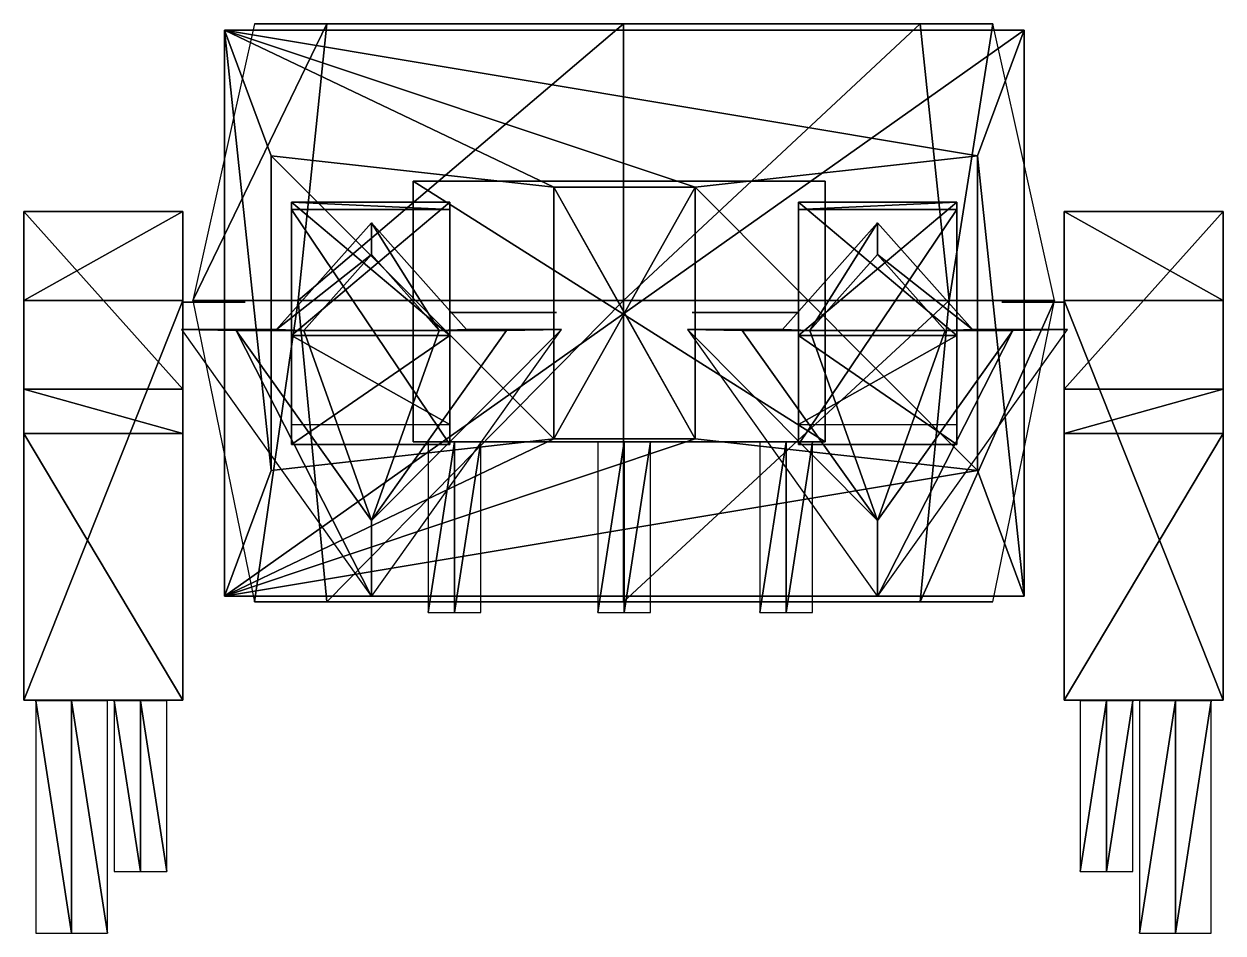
# Model space of a CAD drawing. Extents: x -325 to -55, y -5 to 200.
import ezdxf

# ---------------------------------------------------------------- set-up
doc = ezdxf.new("R2010")
doc.units = 0
for name, color, linetype in [('BOT_BODY', 2, 'CONTINUOUS'), ('GUN_TOP_BD', 10, 'CONTINUOUS'), ('LEG_FT_LFT', 6, 'CONTINUOUS'), ('LEG_FT_RT', 5, 'CONTINUOUS'), ('LEG_LFT', 4, 'CONTINUOUS'), ('LEG_LWRLFT', 8, 'CONTINUOUS'), ('LEG_LWRRT', 9, 'CONTINUOUS'), ('LEG_RT', 3, 'CONTINUOUS'), ('TOP_BODY', 1, 'CONTINUOUS'), ('TOP_BODY01', 7, 'CONTINUOUS')]:
    doc.layers.add(name, color=color, linetype=linetype)

msp = doc.modelspace()

# ---------------------------------------------------------------- meshes
at = {"layer": 'BOT_BODY'}
mesh = msp.add_polyface(dxfattribs=at)
corners = [(-279.8284, 71.282684, -1.122833), (-99.8284, 71.282669, -1.122833), (-110.328392, 99.567039, -29.407104), (-173.928391, 106.638023, -36.478165), (-189.8284, 134.922272, -64.762405), (-205.728394, 106.638031, -36.478165), (-269.3284, 99.567047, -29.407104), (-279.8284, 198.622818, -1.122845), (-99.828392, 198.622803, -1.122845), (-110.3284, 170.338547, -29.40712), (-173.928391, 163.267487, -36.478188), (-189.8284, 134.983276, -64.762421), (-205.728394, 163.267487, -36.478188), (-269.3284, 170.338547, -29.40712)]
mesh.append_faces([[corners[k] for k in face] for face in [(0, 8, 7), (1, 9, 8), (2, 10, 9), (3, 11, 10), (4, 12, 11), (5, 13, 12), (6, 7, 13), (7, 12, 13)]], dxfattribs={"vtx0": -1})
mesh.append_faces([[corners[k] for k in face] for face in [(5, 3, 0), (7, 10, 12)]], dxfattribs={"vtx0": -1, "vtx1": -1, "vtx2": -1})
mesh.append_faces([[corners[k] for k in face] for face in [(7, 9, 10)]], dxfattribs={"vtx0": -1, "vtx2": -1})
mesh.append_faces([[corners[k] for k in face] for face in [(6, 5, 0)]], dxfattribs={"vtx1": -1})
mesh.append_faces([[corners[k] for k in face] for face in [(3, 2, 0)]], dxfattribs={"vtx1": -1, "vtx2": -1})
mesh.append_faces([[corners[k] for k in face] for face in [(5, 4, 3), (2, 1, 0), (0, 1, 8), (1, 2, 9), (2, 3, 10), (3, 4, 11), (4, 5, 12), (5, 6, 13), (6, 0, 7), (10, 11, 12), (7, 8, 9)]], dxfattribs={"vtx2": -1})
at = {"layer": 'GUN_TOP_BD'}
mesh = msp.add_polyface(dxfattribs=at)
corners = [(-237.349457, 105.9869, 65.612953), (-144.610886, 105.9869, 65.612953), (-144.610886, 105.9869, 81.700249), (-237.349457, 105.9869, 81.700249), (-237.349457, 164.658264, 65.612953), (-144.610886, 164.658264, 65.612953), (-144.610886, 164.658264, 81.700249), (-237.349457, 164.658264, 81.700249), (-233.96109, 67.543854, 68.291382), (-228.036102, 67.543861, 80.141373), (-222.111084, 67.543854, 68.291382), (-233.96109, 105.961136, 68.291382), (-228.036102, 105.961136, 80.141373), (-222.111084, 105.961136, 68.291382), (-195.820908, 67.543854, 68.291382), (-189.89592, 67.543861, 80.141373), (-183.970901, 67.543854, 68.291382), (-195.820908, 105.961136, 68.291382), (-189.89592, 105.961136, 80.141373), (-183.970901, 105.961136, 68.291382), (-159.363373, 67.543854, 68.291382), (-153.438385, 67.543861, 80.141373), (-147.513367, 67.543854, 68.291382), (-159.363373, 105.961136, 68.291382), (-153.438385, 105.961136, 80.141373), (-147.513367, 105.961136, 68.291382)]
mesh.append_faces([[corners[k] for k in face] for face in [(0, 2, 3), (1, 6, 2), (2, 7, 3), (3, 4, 0), (4, 6, 5), (8, 12, 11), (9, 13, 12), (14, 18, 17), (15, 19, 18), (20, 24, 23), (21, 25, 24)]], dxfattribs={"vtx0": -1})
mesh.append_faces([[corners[k] for k in face] for face in [(0, 1, 2), (1, 5, 6), (2, 6, 7), (3, 7, 4), (4, 7, 6), (8, 9, 12), (9, 10, 13), (14, 15, 18), (15, 16, 19), (20, 21, 24), (21, 22, 25)]], dxfattribs={"vtx2": -1})
at = {"layer": 'LEG_FT_LFT'}
mesh = msp.add_polyface(dxfattribs=at)
corners = [(-216.333344, 131.04248, -240.419754), (-231.552307, 131.04248, -240.419754), (-246.771393, 148.142487, -240.419754), (-261.990417, 131.042496, -240.419754), (-277.209351, 131.042496, -240.419754), (-246.771408, 88.292488, -240.419754), (-204.006104, 131.256241, -260.4198), (-225.388809, 131.256241, -260.419769), (-246.771408, 155.281738, -260.419769), (-268.154114, 131.256241, -260.419769), (-289.536865, 131.256241, -260.419769), (-246.771408, 71.19249, -260.419769)]
mesh.append_faces([[corners[k] for k in face] for face in [(3, 5, 1)]], dxfattribs={"vtx0": -1, "vtx1": -1, "vtx2": -1})
mesh.append_faces([[corners[k] for k in face] for face in [(6, 7, 0), (7, 8, 1), (8, 9, 2), (9, 10, 3), (10, 11, 4), (11, 6, 5)]], dxfattribs={"vtx1": -1})
mesh.append_faces([[corners[k] for k in face] for face in [(1, 2, 3), (3, 4, 5), (5, 0, 1), (7, 1, 0), (8, 2, 1), (9, 3, 2), (10, 4, 3), (11, 5, 4), (6, 0, 5)]], dxfattribs={"vtx2": -1})
at = {"layer": 'LEG_FT_RT'}
mesh = msp.add_polyface(dxfattribs=at)
corners = [(-163.291672, 131.04248, -240.414658), (-148.072708, 131.04248, -240.414658), (-132.853745, 148.142487, -240.414658), (-117.634766, 131.042496, -240.414658), (-102.415749, 131.042496, -240.414673), (-132.85376, 88.292534, -240.414658), (-175.619263, 131.256241, -260.414703), (-154.236542, 131.256241, -260.414703), (-132.85376, 155.281738, -260.414703), (-111.471039, 131.256241, -260.414703), (-90.088348, 131.256241, -260.414703), (-132.85376, 71.192535, -260.414703)]
mesh.append_faces([[corners[k] for k in face] for face in [(0, 7, 6), (1, 8, 7), (2, 9, 8), (3, 10, 9), (4, 11, 10), (5, 6, 11)]], dxfattribs={"vtx0": -1})
mesh.append_faces([[corners[k] for k in face] for face in [(1, 5, 3)]], dxfattribs={"vtx0": -1, "vtx1": -1, "vtx2": -1})
mesh.append_faces([[corners[k] for k in face] for face in [(3, 2, 1), (5, 4, 3), (1, 0, 5), (0, 1, 7), (1, 2, 8), (2, 3, 9), (3, 4, 10), (4, 5, 11), (5, 0, 6)]], dxfattribs={"vtx2": -1})
at = {"layer": 'LEG_LFT'}
mesh = msp.add_polyface(dxfattribs=at)
corners = [(-115.029762, 158.266968, -37.599648), (-115.029762, 105.391869, -37.599648), (-115.029762, 129.873047, -157.599655), (-115.029762, 159.873047, -157.599655), (-150.629791, 158.266968, -37.599648), (-150.629791, 105.391869, -37.599648), (-150.629791, 129.873047, -157.599655), (-150.629791, 159.873047, -157.599655), (-150.722168, 135.060577, -77.795731), (-150.722168, 135.060577, -42.795731), (-155.372925, 135.060577, -34.805267), (-173.590179, 135.060577, -36.865639), (-174.591125, 135.060577, -42.702606), (-162.909668, 135.060577, -76.866432)]
mesh.append_faces([[corners[k] for k in face] for face in [(6, 4, 7), (12, 10, 11)]], dxfattribs={"vtx0": -1})
mesh.append_faces([[corners[k] for k in face] for face in [(12, 9, 10)]], dxfattribs={"vtx0": -1, "vtx2": -1})
mesh.append_faces([[corners[k] for k in face] for face in [(3, 0, 2), (4, 5, 0), (5, 6, 1), (6, 7, 2), (7, 4, 3)]], dxfattribs={"vtx1": -1})
mesh.append_faces([[corners[k] for k in face] for face in [(12, 13, 9)]], dxfattribs={"vtx1": -1, "vtx2": -1})
mesh.append_faces([[corners[k] for k in face] for face in [(0, 1, 2), (5, 1, 0), (6, 2, 1), (7, 3, 2), (4, 0, 3), (6, 5, 4), (13, 8, 9)]], dxfattribs={"vtx2": -1})
at = {"layer": 'LEG_LWRLFT'}
mesh = msp.add_polyface(dxfattribs=at)
corners = [(-115.029762, 159.873047, -159.774612), (-115.029762, 129.873047, -159.774612), (-115.029884, 109.872986, -239.774612), (-115.029884, 129.873047, -239.774612), (-150.629791, 159.873047, -159.774612), (-150.629791, 129.873047, -159.774612), (-150.629852, 109.872986, -239.774612), (-150.629852, 129.873047, -239.774612)]
mesh.append_faces([[corners[k] for k in face] for face in [(3, 1, 2)]], dxfattribs={"vtx0": -1})
mesh.append_faces([[corners[k] for k in face] for face in [(4, 5, 0), (5, 6, 1), (7, 4, 3), (6, 5, 7)]], dxfattribs={"vtx1": -1})
mesh.append_faces([[corners[k] for k in face] for face in [(3, 0, 1), (5, 1, 0), (6, 2, 1), (4, 0, 3), (5, 4, 7)]], dxfattribs={"vtx2": -1})
at = {"layer": 'LEG_LWRRT'}
mesh = msp.add_polyface(dxfattribs=at)
corners = [(-264.721985, 159.873047, -160.101837), (-264.721985, 129.873047, -160.101837), (-264.721863, 109.872948, -240.101822), (-264.721863, 129.873047, -240.101822), (-229.121964, 159.872955, -160.101837), (-229.121964, 129.873047, -160.101837), (-229.121933, 109.872948, -240.101822), (-229.121933, 129.873047, -240.101822)]
mesh.append_faces([[corners[k] for k in face] for face in [(0, 5, 4), (1, 6, 5), (3, 4, 7), (7, 5, 6)]], dxfattribs={"vtx0": -1})
mesh.append_faces([[corners[k] for k in face] for face in [(2, 1, 3)]], dxfattribs={"vtx1": -1})
mesh.append_faces([[corners[k] for k in face] for face in [(1, 0, 3), (0, 1, 5), (1, 2, 6), (3, 0, 4), (7, 4, 5)]], dxfattribs={"vtx2": -1})
at = {"layer": 'LEG_RT'}
mesh = msp.add_polyface(dxfattribs=at)
corners = [(-264.721985, 158.266968, -37.926865), (-264.721985, 105.391792, -37.926865), (-264.721985, 129.873047, -157.92688), (-264.721985, 159.873047, -157.92688), (-229.121964, 158.2668, -37.926865), (-229.121964, 105.391792, -37.926865), (-229.121964, 129.873047, -157.92688), (-229.121964, 159.872879, -157.92688), (-228.95224, 135.060577, -77.795731), (-228.95224, 135.060577, -42.795731), (-224.301483, 135.060577, -34.805267), (-206.084229, 135.060577, -36.865639), (-205.083282, 135.060577, -42.702606), (-216.76474, 135.060577, -76.866432)]
mesh.append_faces([[corners[k] for k in face] for face in [(2, 0, 3), (0, 5, 4), (1, 6, 5), (2, 7, 6), (3, 4, 7)]], dxfattribs={"vtx0": -1})
mesh.append_faces([[corners[k] for k in face] for face in [(9, 13, 12)]], dxfattribs={"vtx0": -1, "vtx2": -1})
mesh.append_faces([[corners[k] for k in face] for face in [(7, 4, 6), (11, 10, 12)]], dxfattribs={"vtx1": -1})
mesh.append_faces([[corners[k] for k in face] for face in [(10, 9, 12)]], dxfattribs={"vtx1": -1, "vtx2": -1})
mesh.append_faces([[corners[k] for k in face] for face in [(2, 1, 0), (0, 1, 5), (1, 2, 6), (2, 3, 7), (3, 0, 4), (4, 5, 6), (9, 8, 13)]], dxfattribs={"vtx2": -1})
at = {"layer": 'TOP_BODY'}
mesh = msp.add_polyface(dxfattribs=at)
corners = [(-273.062866, 70.000008, 0.784792), (-256.770447, 69.999901, 49.66201), (-190, 69.999992, 30.584719), (-123.22953, 69.999901, 49.66201), (-106.937126, 69.999992, 0.784792), (-286.937134, 137.747452, 0.87038), (-263.229553, 137.747437, 71.993195), (-190, 137.747437, 51.070484), (-116.77047, 137.747437, 71.993195), (-93.062874, 137.747452, 0.87038), (-273.062866, 200, 0.784773), (-256.770447, 200, 49.662003), (-190, 200, 30.5847), (-123.22953, 199.999985, 49.662003), (-106.937126, 200, 0.784773), (-55.101654, 157.818954, 56.822033), (-55.101654, 117.818939, 76.822021), (-55.101654, 117.818954, -33.177982), (-55.101654, 107.818954, -43.177979), (-55.101654, 47.818901, -43.177975), (-55.101624, 47.818905, -73.177979), (-55.101624, 137.818954, -83.177979), (-55.101624, 157.818954, -63.177979), (-90.879646, 157.818954, 66.933273), (-90.879646, 117.818954, 86.933273), (-90.879646, 117.818954, -33.066723), (-90.879646, 107.818954, -43.066727), (-90.879646, 47.818939, -43.066723), (-90.879646, 47.818943, -73.066727), (-90.879646, 137.818954, -83.066727), (-90.879646, 157.818954, -63.066734), (-104.914879, 137.407883, 37.039238), (-96.168571, 137.407867, 10.815348), (-90.904259, 137.407898, 37.039246), (-90.904259, 137.407883, 10.815348), (-87.282745, 9.281378, -69.870148), (-81.357758, 9.281379, -58.020149), (-75.432739, 9.281378, -69.870148), (-87.282745, 47.698654, -69.870132), (-81.357758, 47.698654, -58.020153), (-75.432739, 47.698654, -69.870132), (-73.892914, -4.538842, -61.657944), (-65.817902, -4.538841, -45.507942), (-57.742889, -4.538842, -61.657944), (-73.892914, 47.729561, -61.657955), (-65.817902, 47.729561, -45.507954), (-57.742889, 47.729561, -61.657955), (-324.966095, 157.818954, 56.822033), (-324.966095, 117.818939, 76.822021), (-324.966095, 117.818954, -33.177982), (-324.966095, 107.818954, -43.177979), (-324.966095, 47.818939, -43.177975), (-324.966095, 47.818943, -73.177979), (-324.966095, 137.818954, -83.177979), (-324.966095, 157.818954, -63.177986), (-289.18808, 157.818954, 66.933273), (-289.18808, 117.818954, 86.933273), (-289.18808, 117.818954, -33.066723), (-289.18808, 107.818954, -43.066727), (-289.18808, 47.818909, -43.066723), (-289.18808, 47.818905, -73.066727), (-289.18808, 137.818954, -83.066727), (-289.18808, 157.818954, -63.066727), (-275.148438, 137.407883, 37.039238), (-283.894745, 137.407867, 10.815348), (-289.159058, 137.407898, 37.039246), (-289.159058, 137.407883, 10.815348), (-306.174805, -4.538842, -61.657944), (-314.249817, -4.538841, -45.507942), (-322.324829, -4.538842, -61.657944), (-306.174805, 47.729561, -61.657955), (-314.249817, 47.729561, -45.507954), (-322.324829, 47.729561, -61.657955), (-292.784973, 9.281378, -69.870148), (-298.709961, 9.281379, -58.020149), (-304.634979, 9.281378, -69.870148), (-292.784973, 47.698654, -69.870132), (-298.709961, 47.698654, -58.020153), (-304.634979, 47.698654, -69.870132)]
mesh.append_faces([[corners[k] for k in face] for face in [(0, 6, 5), (1, 7, 6), (2, 8, 7), (3, 9, 8), (5, 11, 10), (6, 12, 11), (7, 13, 12), (8, 14, 13), (14, 12, 13), (20, 18, 19), (35, 39, 38), (36, 40, 39), (41, 45, 44), (42, 46, 45), (47, 56, 55), (48, 57, 56), (49, 58, 57), (50, 59, 58), (51, 60, 59), (52, 61, 60), (53, 62, 61), (54, 55, 62), (60, 58, 59), (63, 66, 64)]], dxfattribs={"vtx0": -1})
mesh.append_faces([[corners[k] for k in face] for face in [(14, 11, 12), (21, 17, 18), (25, 23, 30), (25, 30, 29), (26, 29, 28), (49, 47, 54), (49, 54, 53), (50, 53, 52), (61, 57, 58)]], dxfattribs={"vtx0": -1, "vtx2": -1})
mesh.append_faces([[corners[k] for k in face] for face in [(3, 2, 4), (23, 24, 15), (24, 25, 16), (25, 26, 17), (26, 27, 18), (27, 28, 19), (28, 29, 20), (29, 30, 21), (30, 23, 22), (27, 26, 28), (32, 34, 31), (51, 50, 52), (70, 71, 67), (71, 72, 68), (76, 77, 73), (77, 78, 74)]], dxfattribs={"vtx1": -1})
mesh.append_faces([[corners[k] for k in face] for face in [(2, 1, 4), (22, 15, 17), (21, 22, 17), (20, 21, 18), (26, 25, 29), (50, 49, 53), (62, 55, 57), (61, 62, 57), (60, 61, 58)]], dxfattribs={"vtx1": -1, "vtx2": -1})
mesh.append_faces([[corners[k] for k in face] for face in [(1, 0, 4), (0, 1, 6), (1, 2, 7), (2, 3, 8), (3, 4, 9), (5, 6, 11), (6, 7, 12), (7, 8, 13), (8, 9, 14), (14, 10, 11), (15, 16, 17), (24, 16, 15), (25, 17, 16), (26, 18, 17), (27, 19, 18), (28, 20, 19), (29, 21, 20), (30, 22, 21), (23, 15, 22), (25, 24, 23), (34, 33, 31), (35, 36, 39), (36, 37, 40), (41, 42, 45), (42, 43, 46), (49, 48, 47), (47, 48, 56), (48, 49, 57), (49, 50, 58), (50, 51, 59), (51, 52, 60), (52, 53, 61), (53, 54, 62), (54, 47, 55), (55, 56, 57), (63, 65, 66), (71, 68, 67), (72, 69, 68), (77, 74, 73), (78, 75, 74)]], dxfattribs={"vtx2": -1})
at = {"layer": 'TOP_BODY01'}
mesh = msp.add_polyface(dxfattribs=at)
corners = [(-273.062866, 70.000008, 0.784792), (-256.770447, 69.999901, 49.66201), (-190, 69.999992, 30.584719), (-123.22953, 69.999901, 49.66201), (-106.937126, 69.999992, 0.784792), (-286.937134, 137.747452, 0.87038), (-263.229553, 137.747437, 71.993195), (-190, 137.747437, 51.070484), (-116.77047, 137.747437, 71.993195), (-93.062874, 137.747452, 0.87038), (-273.062866, 200, 0.784773), (-256.770447, 200, 49.662003), (-190, 200, 30.5847), (-123.22953, 199.999985, 49.662003), (-106.937126, 200, 0.784773)]
mesh.append_faces([[corners[k] for k in face] for face in [(0, 6, 5), (1, 7, 6), (2, 8, 7), (3, 9, 8), (5, 11, 10), (6, 12, 11), (7, 13, 12), (8, 14, 13), (14, 12, 13)]], dxfattribs={"vtx0": -1})
mesh.append_faces([[corners[k] for k in face] for face in [(14, 11, 12)]], dxfattribs={"vtx0": -1, "vtx2": -1})
mesh.append_faces([[corners[k] for k in face] for face in [(3, 2, 4)]], dxfattribs={"vtx1": -1})
mesh.append_faces([[corners[k] for k in face] for face in [(2, 1, 4)]], dxfattribs={"vtx1": -1, "vtx2": -1})
mesh.append_faces([[corners[k] for k in face] for face in [(1, 0, 4), (0, 1, 6), (1, 2, 7), (2, 3, 8), (3, 4, 9), (5, 6, 11), (6, 7, 12), (7, 8, 13), (8, 9, 14), (14, 10, 11)]], dxfattribs={"vtx2": -1})

doc.saveas('drawing.dxf')
